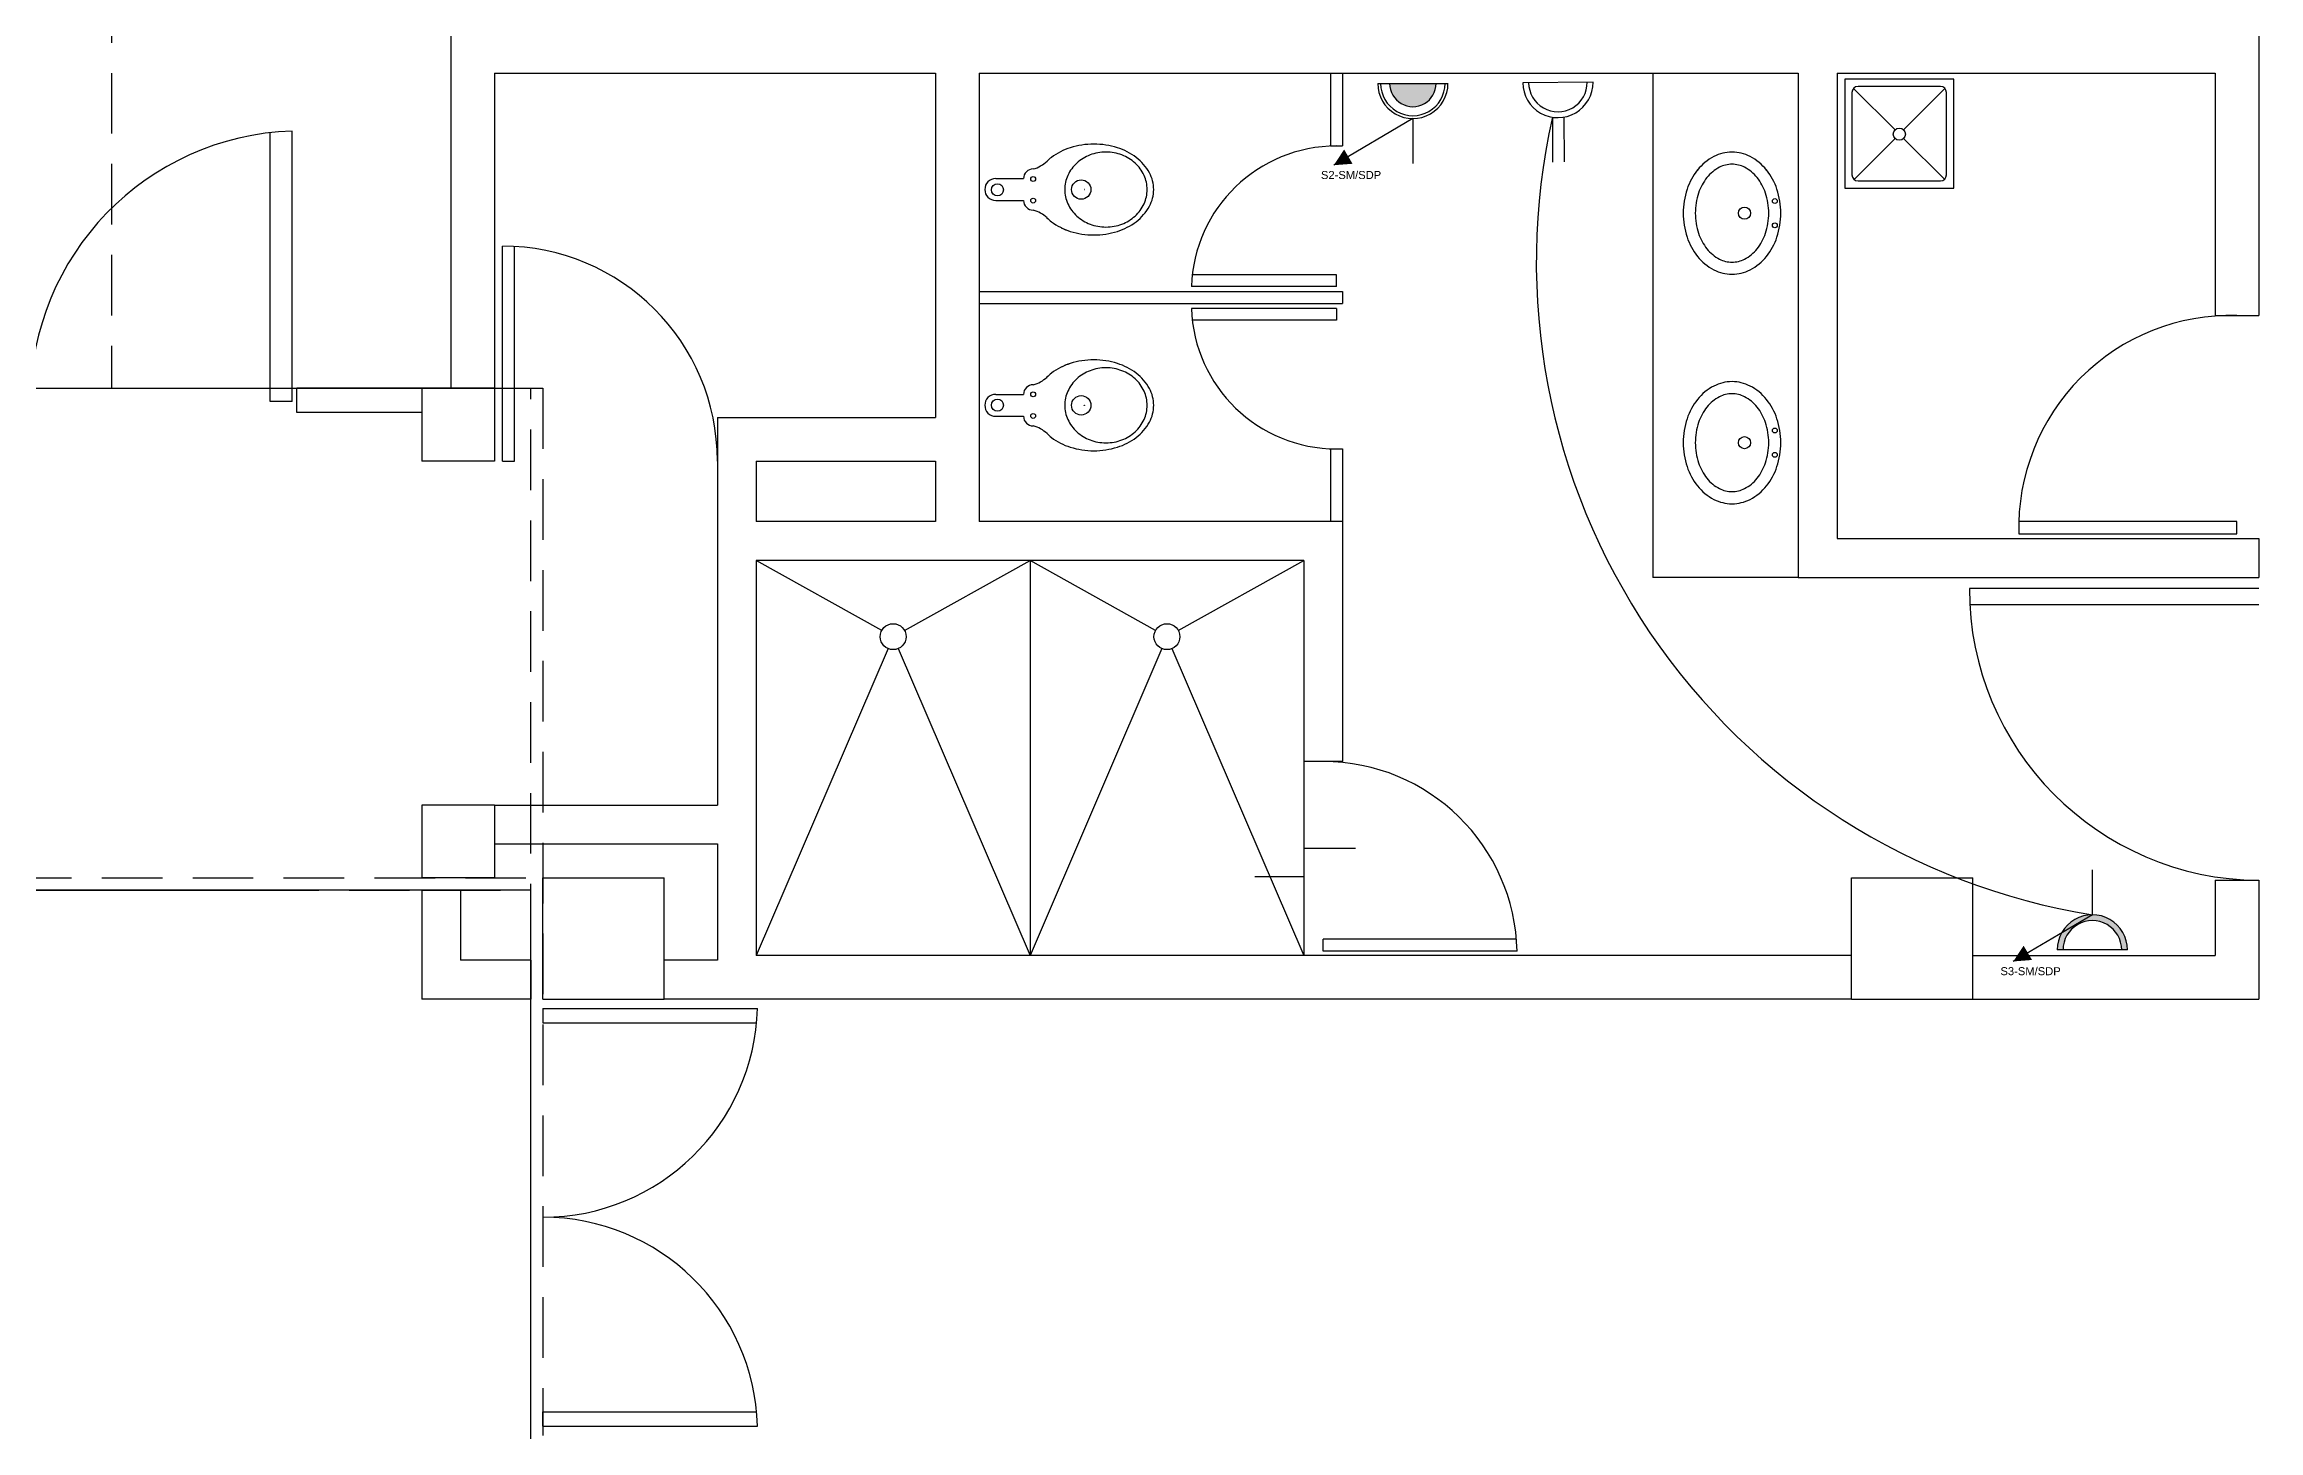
# Model space of a CAD drawing. Extents: x 0 to 130, y 0 to 88.
# Drawn here: x 79.46 to 88.6, y 43.27 to 48.99 of the extents above; entities that cross this region are included whole.
import ezdxf

# ---------------------------------------------------------------- set-up
doc = ezdxf.new("R2010")
doc.units = 0
doc.header["$MEASUREMENT"] = 0
doc.linetypes.add('HIDDEN', pattern=[0.375, 0.25, -0.125])
doc.layers.get('0').update_dxf_attribs({"color": 2, "linetype": 'CONTINUOUS'})
for name, color, linetype in [('COL', 6, 'CONTINUOUS'), ('DOOR', 2, 'CONTINUOUS'), ('PROY', 1, 'HIDDEN'), ('PUERTAS', 2, 'CONTINUOUS'), ('SANITARIOS', 1, 'CONTINUOUS'), ('sockets', 2, 'CONTINUOUS'), ('VOLADO', 15, 'HIDDEN'), ('WALLS', 5, 'CONTINUOUS'), ('wiring design', 2, 'CONTINUOUS')]:
    doc.layers.add(name, color=color, linetype=linetype)
doc.styles.add('CITB', font='arial.ttf')

msp = doc.modelspace()

# ---------------------------------------------------------------- hatches: boundary and pattern name
at = {"layer": 'sockets'}
h = msp.add_hatch(color=256, dxfattribs=at)
h.set_gradient(color1=(0, 255, 0), color2=(0, 219, 0), one_color=1, tint=0.43, name='INVCYLINDER')
h.paths.add_polyline_path([(85.0095, 48.8264, 1.000336), (85.2012, 48.8264)])
at = {"layer": 'wiring design'}
h = msp.add_hatch(color=2, dxfattribs=at)
h.dxf.hatch_style = 1
h.paths.add_polyline_path([(84.839, 48.5245), (84.8217, 48.5539), (84.7789, 48.489)])
h.paths.add_polyline_path([(84.839, 48.5245), (84.7789, 48.489), (84.8564, 48.495)])
h = msp.add_hatch(color=2, dxfattribs=at)
h.dxf.hatch_style = 1
h.paths.add_polyline_path([(88.0301, 45.2513), (88.0541, 45.2513, 1.000222), (87.7643, 45.2513), (87.7883, 45.2513, -1.000266)])
h = msp.add_hatch(color=2, dxfattribs=at)
h.dxf.hatch_style = 1
h.paths.add_polyline_path([(87.6429, 45.2394), (87.6255, 45.2688), (87.5827, 45.2039)])
h.paths.add_polyline_path([(87.6429, 45.2394), (87.5827, 45.2039), (87.6602, 45.2099)])

# ---------------------------------------------------------------- linework, layer by layer
at = {"color": 253}
for p, q in [((78.8856, 47.5685), (81.5156, 47.5685)), ((84.8689, 45.6701), (84.6556, 45.6701)), ((84.6556, 45.6701), (84.6556, 45.5529)), ((84.6556, 45.5529), (84.4529, 45.5529))]:
    msp.add_line(p, q, dxfattribs=at)
at = {"color": 253, "linetype": 'HIDDEN'}
for p, q in [((78.9456, 45.5485), (81.5156, 45.5485)), ((74.526, 45.4985), (80.526, 45.4985)), ((75.4656, 45.4985), (81.4656, 45.4985))]:
    msp.add_line(p, q, dxfattribs=at)
at = {"layer": 'COL', "color": 253}
for p, q in [((81.0156, 47.5685), (81.0156, 47.2685)), ((81.3156, 47.5685), (81.0156, 47.5685)), ((81.3156, 47.5685), (81.3156, 47.2685)), ((81.3156, 47.2685), (81.0156, 47.2685)), ((81.0156, 45.8485), (81.0156, 45.5485)), ((81.3156, 45.8485), (81.0156, 45.8485)), ((81.3156, 45.8485), (81.3156, 45.5485)), ((81.3156, 45.5485), (81.0156, 45.5485)), ((81.5156, 45.0485), (81.5156, 45.5485)), ((81.5156, 45.5485), (82.0156, 45.5485)), ((82.0156, 45.0485), (82.0156, 45.5485)), ((86.9156, 45.0485), (86.9156, 45.5485)), ((86.9156, 45.5485), (87.4156, 45.5485)), ((87.4156, 45.0485), (87.4156, 45.5485)), ((81.5156, 45.0485), (82.0156, 45.0485)), ((86.9156, 45.0485), (87.4156, 45.0485))]:
    msp.add_line(p, q, dxfattribs=at)
at = {"layer": 'DOOR', "color": 253}
for p, q in [((84.7656, 48.8685), (84.7656, 48.5685)), ((84.8156, 48.8685), (84.8156, 48.5685)), ((80.3906, 47.5143), (80.3906, 48.6232)), ((80.4806, 47.5143), (80.4806, 48.6298)), ((84.7656, 48.5685), (84.8156, 48.5685)), ((81.3488, 47.2685), (81.3488, 48.1552)), ((81.3989, 47.2685), (81.3989, 48.1552)), ((84.7906, 47.9885), (84.1915, 47.9885)), ((84.7906, 48.0368), (84.1951, 48.0368)), ((84.7906, 47.9885), (84.7906, 48.0368)), ((83.3156, 47.9685), (84.8156, 47.9685)), ((83.3156, 47.9185), (84.8156, 47.9185)), ((84.7906, 47.8985), (84.1915, 47.8985)), ((84.7906, 47.8985), (84.7906, 47.8501)), ((84.8156, 47.9685), (84.8156, 47.9185)), ((84.7906, 47.8501), (84.1951, 47.8501)), ((81.0156, 47.5685), (80.5006, 47.5685)), ((80.5006, 47.4685), (80.5006, 47.5685)), ((80.4806, 47.5143), (80.3906, 47.5143)), ((81.0156, 47.4685), (80.5006, 47.4685)), ((81.3488, 47.2685), (81.3989, 47.2685)), ((81.3488, 47.2685), (81.3989, 47.2685)), ((84.7656, 47.3185), (84.7656, 47.0185)), ((84.7656, 47.3185), (84.8156, 47.3185)), ((84.8156, 47.3185), (84.8156, 47.0185)), ((88.5956, 46.7424), (87.4017, 46.7424)), ((88.5956, 46.675), (87.4017, 46.675)), ((80.526, 45.4985), (74.526, 45.4985)), ((81.4656, 45.4985), (75.4656, 45.4985)), ((81.4656, 15.8435), (81.4656, 45.4985)), ((85.5327, 45.2961), (84.7356, 45.2961)), ((84.7356, 45.2461), (84.7356, 45.2961)), ((85.5354, 45.2461), (84.7356, 45.2461)), ((81.5156, 45.0101), (82.4005, 45.0101)), ((81.5156, 45.0101), (81.5156, 44.9511)), ((81.5156, 44.9511), (82.3969, 44.9511)), ((81.5156, 43.3459), (82.3969, 43.3459)), ((81.5156, 43.2868), (81.5156, 43.3459)), ((81.5156, 43.2868), (82.4005, 43.2868))]:
    msp.add_line(p, q, dxfattribs=at)
for centre, radius, start, end in [((80.5166, 47.5143), 1.116, 91.84857, 180), ((84.7906, 47.9691), 0.5993, 90, 178.15143), ((81.3488, 47.2685), 0.8867, 0, 90), ((84.7906, 47.9178), 0.5993, 181.84857, 270), ((88.6041, 46.7409), 1.2025, 179.93047, 269.59163), ((84.7356, 45.2285), 0.8, 1.25847, 90), ((81.5156, 45.0337), 0.8852, 270, 358.47193), ((81.5156, 43.2632), 0.8852, 1.52807, 90)]:
    msp.add_arc(centre, radius, start, end, dxfattribs=at)
at = {"layer": 'PROY', "color": 253}
for p, q in [((81.4656, 26.5235), (81.4656, 47.5685)), ((81.5156, 47.5685), (81.5156, 43.2485))]:
    msp.add_line(p, q, dxfattribs=at)
at = {"layer": 'PUERTAS', "color": 253}
for p, q in [((88.5056, 47.0185), (87.6056, 47.0185)), ((87.6056, 47.0185), (87.6056, 46.9685)), ((87.6056, 46.9685), (88.5056, 46.9685)), ((88.5056, 46.9685), (88.5056, 47.0185))]:
    msp.add_line(p, q, dxfattribs=at)
msp.add_arc((88.4806, 46.9935), 0.8754, 88.36342, 181.63658, dxfattribs=at)
at = {"layer": 'SANITARIOS', "color": 253}
for p, q in [((86.0956, 48.8685), (86.0956, 46.7885)), ((86.8871, 48.8442), (86.8871, 48.3942)), ((87.3371, 48.8442), (86.8871, 48.8442)), ((86.923, 48.8053), (87.0949, 48.6347)), ((87.2821, 48.8142), (86.9421, 48.8142)), ((87.301, 48.8056), (87.1303, 48.6347)), ((87.3371, 48.3942), (87.3371, 48.8442)), ((87.3371, 48.3942), (87.3371, 48.8382)), ((86.9171, 48.7892), (86.9171, 48.4492)), ((87.3071, 48.4492), (87.3071, 48.7892)), ((87.095, 48.5994), (86.9259, 48.4302)), ((87.1304, 48.5994), (87.2997, 48.4314)), ((83.3839, 48.4336), (83.4989, 48.4336)), ((83.3839, 48.3436), (83.4989, 48.3436)), ((86.8871, 48.3942), (87.3371, 48.3942)), ((86.9421, 48.4242), (87.2821, 48.4242)), ((83.3839, 47.5433), (83.4989, 47.5433)), ((83.3839, 47.4533), (83.4989, 47.4533)), ((82.9139, 46.5697), (82.3956, 46.8585)), ((83.0073, 46.5697), (83.5256, 46.8585)), ((83.5256, 46.8585), (83.5256, 45.2285)), ((84.0439, 46.5697), (83.5256, 46.8585)), ((84.1373, 46.5697), (84.6556, 46.8585)), ((86.6956, 46.7885), (86.0956, 46.7885)), ((82.9398, 46.4944), (82.3956, 45.2285)), ((82.9813, 46.4944), (83.5256, 45.2285)), ((84.0698, 46.4944), (83.5256, 45.2285)), ((84.1113, 46.4944), (84.6556, 45.2285)), ((84.6556, 46.0433), (84.6556, 45.2285))]:
    msp.add_line(p, q, dxfattribs=at)
for centre, radius in [((87.1127, 48.6171), 0.025), ((83.5385, 48.4323), 0.01), ((83.391, 48.3877), 0.025), ((83.5385, 48.3431), 0.01), ((83.7367, 48.3886), 0.04), ((83.7495, 48.3886), 0.000426), ((86.5987, 48.3411), 0.01), ((86.4737, 48.2911), 0.025), ((86.5987, 48.2411), 0.01), ((83.391, 47.4992), 0.025), ((83.5385, 47.5438), 0.01), ((83.7367, 47.4983), 0.04), ((83.5385, 47.4546), 0.01), ((83.7495, 47.4983), 0.000426), ((86.4737, 47.3442), 0.025), ((86.5987, 47.3942), 0.01), ((86.5987, 47.2942), 0.01), ((82.9606, 46.5437), 0.0535), ((84.0906, 46.5437), 0.0535)]:
    msp.add_circle(centre, radius, dxfattribs=at)
for centre, radius, start, end in [((86.9421, 48.7892), 0.025, 90, 180), ((87.2821, 48.7892), 0.025, 0, 90), ((83.7353, 48.3615), 0.2005, 127.18595, 134.13559), ((83.7677, 48.3187), 0.2541, 107.44508, 127.18595), ((83.7889, 48.2514), 0.3247, 90, 107.44508), ((83.833, 48.3723), 0.1699, 110.65381, 132.30319), ((83.8389, 48.3568), 0.1865, 90, 110.65381), ((83.7889, 48.2514), 0.3247, 72.55492, 90), ((83.8389, 48.3568), 0.1865, 69.34619, 90), ((83.81, 48.3187), 0.2541, 52.81405, 72.55492), ((83.8447, 48.3723), 0.1699, 47.69681, 69.34619), ((83.8425, 48.3615), 0.2005, 28.63384, 52.81405), ((86.4446, 48.3374), 0.2111, 117.38524, 141.35406), ((86.4222, 48.3806), 0.1624, 90, 117.38524), ((86.4222, 48.3806), 0.1624, 62.61476, 90), ((86.3998, 48.3374), 0.2111, 38.64594, 62.61476), ((83.3839, 48.3886), 0.045, 90, 270), ((83.5389, 48.4336), 0.04, 90, 180), ((83.5078, 48.596), 0.1262, 284.26439, 314.13559), ((83.81, 48.3886), 0.1412, 155.52669, 180), ((83.824, 48.3823), 0.1565, 132.30319, 155.52669), ((83.8537, 48.3823), 0.1565, 24.47331, 47.69681), ((83.8677, 48.3886), 0.1412, 0, 24.47331), ((83.8922, 48.3886), 0.1438, 0, 28.63384), ((86.4797, 48.3094), 0.256, 141.35406, 161.67479), ((86.4797, 48.3094), 0.206, 141.35406, 161.67479), ((86.4446, 48.3374), 0.1611, 117.38524, 141.35406), ((86.4222, 48.3806), 0.1124, 90, 117.38524), ((86.4222, 48.3806), 0.1124, 62.61476, 90), ((86.3998, 48.3374), 0.1611, 38.64594, 62.61476), ((86.3647, 48.3094), 0.206, 18.32521, 38.64594), ((86.3647, 48.3094), 0.256, 18.32521, 38.64594), ((86.9421, 48.4492), 0.025, 180, 270), ((87.2821, 48.4492), 0.025, 270, 0), ((83.5389, 48.3436), 0.04, 180, 270), ((83.5389, 48.3436), 0.04, 180, 270), ((83.81, 48.3886), 0.1412, 180, 204.47331), ((83.8677, 48.3886), 0.1412, 335.52669, 0), ((83.8922, 48.3886), 0.1438, 331.36616, 0), ((86.5349, 48.2911), 0.3142, 161.67479, 180), ((86.5349, 48.2911), 0.2642, 161.67479, 180), ((86.3095, 48.2911), 0.2642, 0, 18.32521), ((86.3095, 48.2911), 0.3142, 0, 18.32521), ((83.5078, 48.1813), 0.1262, 45.86441, 75.73561), ((83.7353, 48.4158), 0.2005, 224.85694, 225.42454), ((83.7353, 48.4158), 0.2005, 225.83228, 232.81405), ((83.7677, 48.4585), 0.2541, 232.81405, 252.55492), ((83.824, 48.395), 0.1565, 204.47331, 227.69681), ((83.833, 48.4049), 0.1699, 227.69681, 249.34619), ((83.81, 48.4585), 0.2541, 287.44508, 307.18595), ((83.8447, 48.4049), 0.1699, 290.65381, 312.30319), ((83.8537, 48.395), 0.1565, 312.30319, 335.52669), ((83.8425, 48.4158), 0.2005, 307.18595, 331.36616), ((86.5349, 48.2911), 0.3142, 180, 198.32521), ((86.5349, 48.2911), 0.2642, 180, 198.32521), ((86.3095, 48.2911), 0.2642, 341.67479, 360), ((86.3095, 48.2911), 0.3142, 341.67479, 0), ((83.7677, 48.4585), 0.2541, 243.47336, 252.55492), ((83.7889, 48.5258), 0.3247, 252.55492, 270), ((83.7889, 48.5258), 0.3247, 252.55492, 270), ((83.8389, 48.4204), 0.1865, 249.34619, 270), ((83.7889, 48.5258), 0.3247, 270, 287.44508), ((83.8389, 48.4204), 0.1865, 270, 290.65381), ((86.4797, 48.2728), 0.256, 198.32521, 218.64594), ((86.4797, 48.2728), 0.206, 198.32521, 218.64594), ((86.3647, 48.2728), 0.206, 321.35406, 341.67479), ((86.3647, 48.2728), 0.256, 321.35406, 341.67479), ((86.4446, 48.2447), 0.2111, 218.64594, 242.61476), ((86.4446, 48.2447), 0.1611, 218.64594, 242.61476), ((86.4222, 48.2015), 0.1124, 242.61476, 270), ((86.4222, 48.2015), 0.1124, 270, 297.38524), ((86.3998, 48.2447), 0.1611, 297.38524, 321.35406), ((86.3998, 48.2447), 0.2111, 297.38524, 321.35406), ((86.4222, 48.2015), 0.1624, 242.61476, 270), ((86.4222, 48.2015), 0.1624, 270, 297.38524), ((83.5078, 47.7057), 0.1262, 284.26439, 314.13559), ((83.7353, 47.4712), 0.2005, 134.57546, 135.14306), ((83.7353, 47.4712), 0.2005, 127.18595, 134.16772), ((83.7677, 47.4285), 0.2541, 107.44508, 127.18595), ((83.7677, 47.4285), 0.2541, 107.44508, 116.52664), ((83.824, 47.492), 0.1565, 132.30319, 155.52669), ((83.7889, 47.3611), 0.3247, 90, 107.44508), ((83.7889, 47.3611), 0.3247, 90, 107.44508), ((83.833, 47.4821), 0.1699, 110.65381, 132.30319), ((83.8389, 47.4666), 0.1865, 90, 110.65381), ((83.7889, 47.3611), 0.3247, 72.55492, 90), ((83.8389, 47.4666), 0.1865, 69.34619, 90), ((83.81, 47.4285), 0.2541, 52.81405, 72.55492), ((83.8447, 47.4821), 0.1699, 47.69681, 69.34619), ((83.8537, 47.492), 0.1565, 24.47331, 47.69681), ((83.8425, 47.4712), 0.2005, 28.63384, 52.81405), ((83.3839, 47.4983), 0.045, 90, 270), ((83.5389, 47.5433), 0.04, 90, 180), ((83.5389, 47.5433), 0.04, 90, 180), ((83.81, 47.4983), 0.1412, 155.52669, 180), ((83.8677, 47.4983), 0.1412, 360, 24.47331), ((83.8922, 47.4983), 0.1438, 360, 28.63384), ((86.4797, 47.3625), 0.256, 141.35406, 161.67479), ((86.4446, 47.3905), 0.2111, 117.38524, 141.35406), ((86.4446, 47.3905), 0.1611, 117.38524, 141.35406), ((86.4222, 47.4337), 0.1624, 90, 117.38524), ((86.4222, 47.4337), 0.1124, 90, 117.38524), ((86.4222, 47.4337), 0.1624, 62.61476, 90), ((86.4222, 47.4337), 0.1124, 62.61476, 90), ((86.3998, 47.3905), 0.1611, 38.64594, 62.61476), ((86.3998, 47.3905), 0.2111, 38.64594, 62.61476), ((86.3647, 47.3625), 0.256, 18.32521, 38.64594), ((83.5389, 47.4533), 0.04, 180, 270), ((83.81, 47.4983), 0.1412, 180, 204.47331), ((83.824, 47.5047), 0.1565, 204.47331, 227.69681), ((83.8537, 47.5047), 0.1565, 312.30319, 335.52669), ((83.8425, 47.5255), 0.2005, 307.18595, 331.36616), ((83.8677, 47.4983), 0.1412, 335.52669, 360), ((83.8922, 47.4983), 0.1438, 331.36616, 360), ((86.5349, 47.3442), 0.3142, 161.67479, 180), ((86.5349, 47.3442), 0.2642, 161.67479, 180), ((86.4797, 47.3625), 0.206, 141.35406, 161.67479), ((86.3647, 47.3625), 0.206, 18.32521, 38.64594), ((86.3095, 47.3442), 0.2642, 0, 18.32521), ((86.3095, 47.3442), 0.3142, 0, 18.32521), ((83.5078, 47.291), 0.1262, 45.86441, 75.73561), ((83.7353, 47.5255), 0.2005, 225.86441, 232.81405), ((83.7677, 47.5682), 0.2541, 232.81405, 252.55492), ((83.833, 47.5146), 0.1699, 227.69681, 249.34619), ((83.8389, 47.5301), 0.1865, 249.34619, 270), ((83.8389, 47.5301), 0.1865, 270, 290.65381), ((83.81, 47.5682), 0.2541, 287.44508, 307.18595), ((83.8447, 47.5146), 0.1699, 290.65381, 312.30319), ((86.5349, 47.3442), 0.3142, 180, 198.32521), ((86.5349, 47.3442), 0.2642, 180, 198.32521), ((86.3095, 47.3442), 0.2642, 341.67479, 360), ((86.3095, 47.3442), 0.3142, 341.67479, 0), ((83.7889, 47.6356), 0.3247, 252.55492, 270), ((83.7889, 47.6356), 0.3247, 270, 287.44508), ((86.4797, 47.3259), 0.256, 198.32521, 218.64594), ((86.4797, 47.3259), 0.206, 198.32521, 218.64594), ((86.3647, 47.3259), 0.206, 321.35406, 341.67479), ((86.3647, 47.3259), 0.256, 321.35406, 341.67479), ((86.4446, 47.2978), 0.2111, 218.64594, 242.61476), ((86.4446, 47.2978), 0.1611, 218.64594, 242.61476), ((86.4222, 47.2546), 0.1124, 242.61476, 270), ((86.4222, 47.2546), 0.1124, 270, 297.38524), ((86.3998, 47.2978), 0.1611, 297.38524, 321.35406), ((86.3998, 47.2978), 0.2111, 297.38524, 321.35406), ((86.4222, 47.2546), 0.1624, 242.61476, 270), ((86.4222, 47.2546), 0.1624, 270, 297.38524)]:
    msp.add_arc(centre, radius, start, end, dxfattribs=at)
at = {"layer": 'sockets', "color": 3}
for p, q in [((84.9604, 48.8264), (85.2503, 48.8264)), ((85.8488, 48.8313), (85.5589, 48.8294)), ((85.1053, 48.6814), (85.1053, 48.4964)), ((85.6808, 48.6872), (85.682, 48.5022)), ((85.7288, 48.6876), (85.73, 48.5025)), ((87.9092, 45.3963), (87.9092, 45.5814)), ((88.0541, 45.2513), (87.7643, 45.2513))]:
    msp.add_line(p, q, dxfattribs=at)
for centre, radius, start, end in [((85.1053, 48.8263), 0.1449, 179.98726, 0.01274), ((85.1053, 48.8263), 0.1329, 179.98726, 0.01274), ((85.1053, 48.8263), 0.0959, 179.98726, 0.01274), ((85.7038, 48.8303), 0.1449, 180.36337, 0.38884), ((85.7038, 48.8303), 0.1209, 180.36337, 0.38884), ((87.9092, 45.2514), 0.1449, 359.98726, 180.01274), ((87.9092, 45.2514), 0.1209, 359.98726, 180.01274)]:
    msp.add_arc(centre, radius, start, end, dxfattribs=at)
at = {"layer": 'VOLADO', "color": 253}
msp.add_line((79.7356, 67.6194), (79.7356, 47.5685), dxfattribs=at)
at = {"layer": 'WALLS', "color": 253}
for p, q in [((81.1356, 49.0485), (81.1356, 47.5685)), ((88.5956, 49.0485), (88.5956, 47.8685)), ((81.3156, 48.8685), (81.3156, 47.5685)), ((81.3156, 48.8685), (83.1356, 48.8685)), ((83.1356, 48.8685), (83.1356, 47.4485)), ((83.3156, 48.8685), (83.3156, 47.0185)), ((83.3156, 48.8685), (86.6956, 48.8685)), ((86.6956, 48.8685), (86.6956, 46.7885)), ((86.8556, 48.8685), (86.8556, 46.9485)), ((86.8556, 48.8685), (88.4156, 48.8685)), ((88.4156, 48.8685), (88.4156, 47.8685)), ((88.4156, 47.8685), (88.5956, 47.8685)), ((82.2356, 47.4485), (83.1356, 47.4485)), ((82.2356, 47.4485), (82.2356, 47.2685)), ((82.2356, 47.2685), (82.2356, 45.8485)), ((82.3956, 47.2685), (82.3956, 47.0185)), ((82.3956, 47.2685), (83.1356, 47.2685)), ((83.1356, 47.2685), (83.1356, 47.0185)), ((83.1356, 47.0185), (82.3956, 47.0185)), ((84.8156, 47.0185), (83.3156, 47.0185)), ((84.8156, 47.0185), (84.8156, 46.0285)), ((86.8556, 46.9485), (88.5956, 46.9485)), ((88.5956, 46.9485), (88.5956, 46.7885)), ((84.6556, 46.8585), (82.3956, 46.8585)), ((82.3956, 46.8585), (82.3956, 45.2285)), ((84.6556, 46.8585), (84.6556, 46.0285)), ((86.6956, 46.7885), (88.5956, 46.7885)), ((84.8156, 46.0285), (84.6556, 46.0285)), ((81.3156, 45.8485), (82.2356, 45.8485)), ((81.3156, 45.6885), (82.2356, 45.6885)), ((82.2356, 45.6885), (82.2356, 45.2085)), ((88.4156, 45.5385), (88.4156, 45.2285)), ((88.4156, 45.5385), (88.5956, 45.5385)), ((88.5956, 45.5385), (88.5956, 45.0485)), ((81.0156, 45.4985), (81.0156, 45.0485)), ((81.0156, 45.4985), (81.1756, 45.4985)), ((81.1756, 45.4985), (81.1756, 45.2085)), ((81.4656, 45.2085), (81.1756, 45.2085)), ((81.4656, 45.2085), (81.4656, 45.0485)), ((82.2356, 45.2085), (82.0156, 45.2085)), ((86.9156, 45.2285), (82.3956, 45.2285)), ((87.4156, 45.2285), (88.4156, 45.2285)), ((81.4656, 45.0485), (81.0156, 45.0485)), ((82.3956, 45.0485), (82.0156, 45.0485)), ((86.9156, 45.0485), (82.3956, 45.0485)), ((87.4156, 45.0485), (88.5956, 45.0485))]:
    msp.add_line(p, q, dxfattribs=at)
at = {"layer": 'wiring design', "color": 2}
for p, q in [((85.1053, 48.6814), (84.7789, 48.489)), ((87.9092, 45.3963), (87.5827, 45.2039))]:
    msp.add_line(p, q, dxfattribs=at)
msp.add_arc((88.3427, 48.0898), 2.7281, 167.34899, 260.8576, dxfattribs=at)

# ---------------------------------------------------------------- texts
at = {"layer": 'wiring design', "color": 2, "char_height": 0.03302, "attachment_point": 1, "style": 'CITB'}
for s, insert in [('S2-SM/SDP', (84.726, 48.4652)), ('S3-SM/SDP', (87.5299, 45.1801))]:
    msp.add_mtext_dynamic_manual_height_columns(s, width=0.115371, gutter_width=0.1651, heights=[0], dxfattribs=dict(at, insert=insert))

doc.saveas('drawing.dxf')
